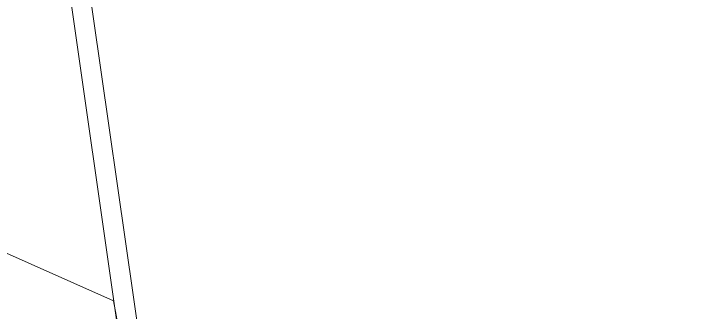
# Model space of a CAD drawing. Extents: x 350769 to 354978, y 6304672 to 6307963.
# Drawn here: x 352713.23 to 352718.83, y 6306070.87 to 6306073.36 of the extents above; entities that cross this region are included whole.
import ezdxf

# ---------------------------------------------------------------- set-up
doc = ezdxf.new("R2010")
doc.units = 0
for name, pattern in [('CONTINUOS', [0]), ('DASHED', [19.05, 12.7, -6.35]), ('HIDDEN', [9.525, 6.35, -3.175])]:
    doc.linetypes.add(name, pattern=pattern)
doc.layers.get('0').update_dxf_attribs({"linetype": 'CONTINUOUS'})
doc.layers.add('0_ASD_TOPOGRAFIA_ELEMENTOS', color=7, linetype='CONTINUOS', lineweight=5, true_color=0xbdbdbd)
for name, color, linetype in [('1-PAVIMENTO', 161, 'CONTINUOUS'), ('1-SOLERA', 212, 'CONTINUOUS'), ('C-TOPO-MINR', 8, 'CONTINUOUS'), ('LE_proyección abajo', 4, 'HIDDEN')]:
    doc.layers.add(name, color=color, linetype=linetype)

# ---------------------------------------------------------------- blocks, each defined once
blk = doc.blocks.new('A$C66036E5C')
at = {"layer": 'LE_proyección abajo', "color": 210, "linetype": 'DASHED', "ltscale": 20}
blk.add_arc((482.7584, 724.5895), 31.9084, 209.6641, 163.52048, dxfattribs=at)
blk = doc.blocks.new('TOPOGRAFIA')
at = {"layer": '1-PAVIMENTO', "color": 9, "lineweight": 0, "true_color": 0xbdbdbd, "flags": 128}
blk.add_lwpolyline([(390713.111, 6303077.644), (390714.665, 6303066.777)], dxfattribs=at)
at = {"layer": '1-SOLERA', "color": 9, "lineweight": 0, "true_color": 0xbdbdbd, "flags": 128}
blk.add_lwpolyline([(390718.973, 6303078.487), (390720.392, 6303068.324), (390721.67, 6303059.005), (390722.691, 6303051.792, -0.378293), (390720.426, 6303048.775, -0.438444), (390716.97, 6303051.313), (390716.039, 6303058.138), (390714.835, 6303066.794), (390713.291, 6303077.545)], format="xyb", dxfattribs=at)
at = {"layer": 'C-TOPO-MINR', "color": 9, "linetype": 'Continuous', "lineweight": 0, "true_color": 0xbdbdbd, "elevation": 686.5}
blk.add_lwpolyline([(390723.6153, 6303071.4551), (390721.1097, 6303070.6244), (390720.3163, 6303069.7755), (390720.4373, 6303068.3368), (390720.5004, 6303067.6064), (390720.5096, 6303067.4664), (390714.835, 6303066.794), (390714.2743, 6303069.8387), (390714.0654, 6303070.9698), (390711.7051, 6303072.0223), (390710.2592, 6303072.7821), (390707.8616, 6303073.0411), (390706.7028, 6303073.1328), (390706.8389, 6303071.8219), (390707.0986, 6303069.1655), (390705.4921, 6303067.8494), (390705.1472, 6303068.0233), (390704.8862, 6303067.9534), (390704.5518, 6303067.7961), (390703.0189, 6303067.008), (390702.9054, 6303066.9006), (390702.4883, 6303067.6276), (390702.463, 6303067.7492)], dxfattribs=at)

msp = doc.modelspace()

# ---------------------------------------------------------------- block references
msp.add_blockref('A$C66036E5C', (352243.043, 6305314.8707))

# ---------------------------------------------------------------- next in the draw order: block references
at = {"layer": '0_ASD_TOPOGRAFIA_ELEMENTOS', "color": 30, "true_color": 0xf26507}
msp.add_blockref('TOPOGRAFIA', (-38000, 3000), dxfattribs=at)

doc.saveas('drawing.dxf')
